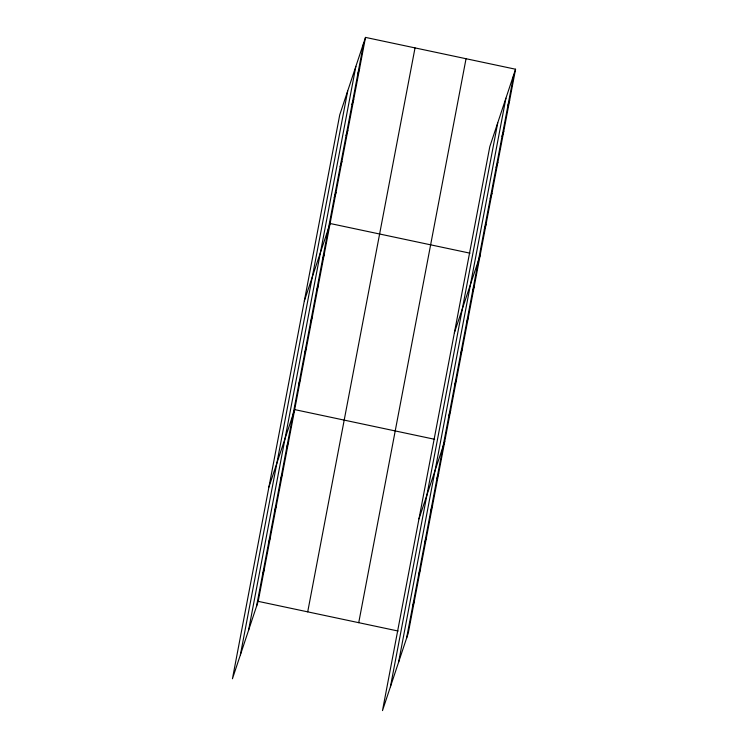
<?xml version="1.0" encoding="UTF-8"?>
<svg xmlns="http://www.w3.org/2000/svg" width="748" height="748" viewBox="0 0 748 748"><rect width="100%" height="100%" fill="white"/><g stroke="black" fill="none" stroke-linecap="round" stroke-linejoin="round"><path stroke-width="1.12" d="M240.37 654.921L347.689 90.966M248.551 630.34L355.861 66.385M256.489 606.478L363.799 42.533M365.51 37.4L339.751 114.818L232.441 678.773L258.191 601.355L365.51 37.4L515.559 69.227L408.249 633.182L382.49 710.6L489.809 146.645L515.559 69.227M307.709 611.855L415.028 47.9M358.731 622.673L466.041 58.727M390.428 686.748L497.738 122.794M398.6 662.167L505.919 98.212M406.538 638.315L513.857 74.361M357.899 73.547L359.61 68.414M351.999 104.57L353.701 99.437M346.09 135.584L347.801 130.451M340.19 166.598L341.901 161.465M334.291 197.622L335.992 192.488M304.343 300.92L330.092 223.502L470.015 253.179M322.481 259.649L324.193 254.526M316.582 290.673L318.293 285.54M310.682 321.687L312.384 316.554M304.782 352.701L306.484 347.577M298.873 383.724L300.584 378.591M268.925 487.032L294.684 409.605L434.607 439.291M286.895 446.696L288.597 441.563M280.809 478.655L282.52 473.521M274.731 510.613L276.433 505.48M268.644 542.571L270.355 537.438M262.567 574.529L264.278 569.396M507.948 105.375L509.659 100.241M502.048 136.398L503.759 131.265M496.148 167.412L497.85 162.279M490.249 198.426L491.95 193.293M484.339 229.449L486.05 224.316M454.391 332.757L480.151 255.33M472.54 291.477L474.241 286.353M466.64 322.5L468.341 317.367M460.731 353.514L462.442 348.381M454.831 384.528L456.542 379.404M448.931 415.551L450.633 410.418M418.983 518.86L444.733 441.432M436.944 478.524L438.655 473.391M430.867 510.482L432.568 505.349M424.78 542.44L426.491 537.307M418.702 574.399L420.404 569.265M412.625 606.357L414.327 601.224M258.191 601.355L398.114 631.032"/></g></svg>
